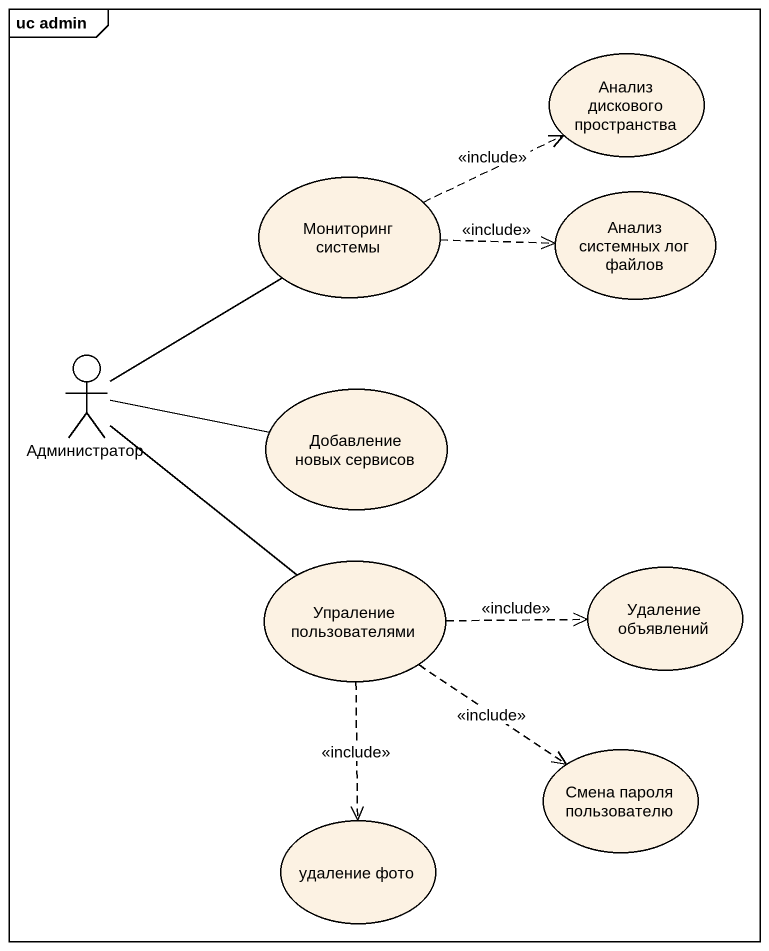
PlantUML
@startuml
mainframe uc admin
usecase "Анализ дискового пространства" as Анализ_дискового
usecase "Мониторинг системы" as Мониторинг_системы
usecase "Анализ системных лог файлов" as Анализ_системных_лог_файлов
actor Администратор
usecase "Добавление новых сервисов" as Добавление_новых_сервисов
usecase "Упраление пользователями" as Упраление_пользователями
usecase "Удаление объявлений" as Удаление_объявлений
usecase "Смена пароля пользователю" as Смена_пароля_пользователю
usecase "удаление фото" as удаление_фото
Мониторинг_системы .right.> Анализ_дискового : <<include>>
Мониторинг_системы .right.> Анализ_системных_лог_файлов : <<include>>
Администратор -up- Мониторинг_системы
Администратор -right- Добавление_новых_сервисов
Администратор -- Упраление_пользователями
Упраление_пользователями .right.> Удаление_объявлений : <<include>>
Упраление_пользователями ..> Смена_пароля_пользователю : <<include>>
Упраление_пользователями ..> удаление_фото : <<include>>
@enduml
